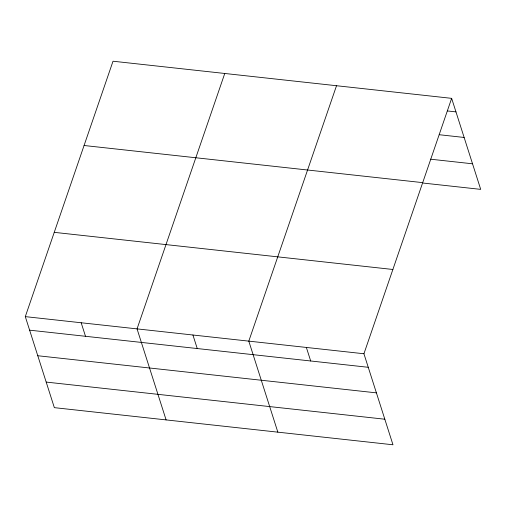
<?xml version="1.0" encoding="UTF-8"?>
<svg xmlns="http://www.w3.org/2000/svg" width="506" height="506" viewBox="0 0 506 506"><rect width="100%" height="100%" fill="white"/><g stroke="black" fill="none" stroke-linecap="round" stroke-linejoin="round"><path stroke-width="0.76" d="M451.649 98.347L363.934 353.757L392.979 444.78L54.351 407.653L25.3 316.63L113.021 61.22L451.649 98.347L480.7 189.37L423.13 183.058M224.765 73.471L137.05 328.881L166.101 419.904M336.515 85.723L248.8 341.133L277.845 432.156M447.412 110.947L455.969 111.883M439.24 134.722L464.128 137.455M430.53 159.194L472.541 163.799M84.072 145.5L422.706 182.634M54.25 232.343L392.877 269.477M25.3 316.63L363.934 353.757M29.62 330.165L368.254 367.293M37.779 355.737L376.413 392.865M46.191 382.081L384.819 419.215M306.364 347.445L310.684 360.98M192.925 335.01L197.245 348.545M81.175 322.758L85.495 336.288"/></g></svg>
